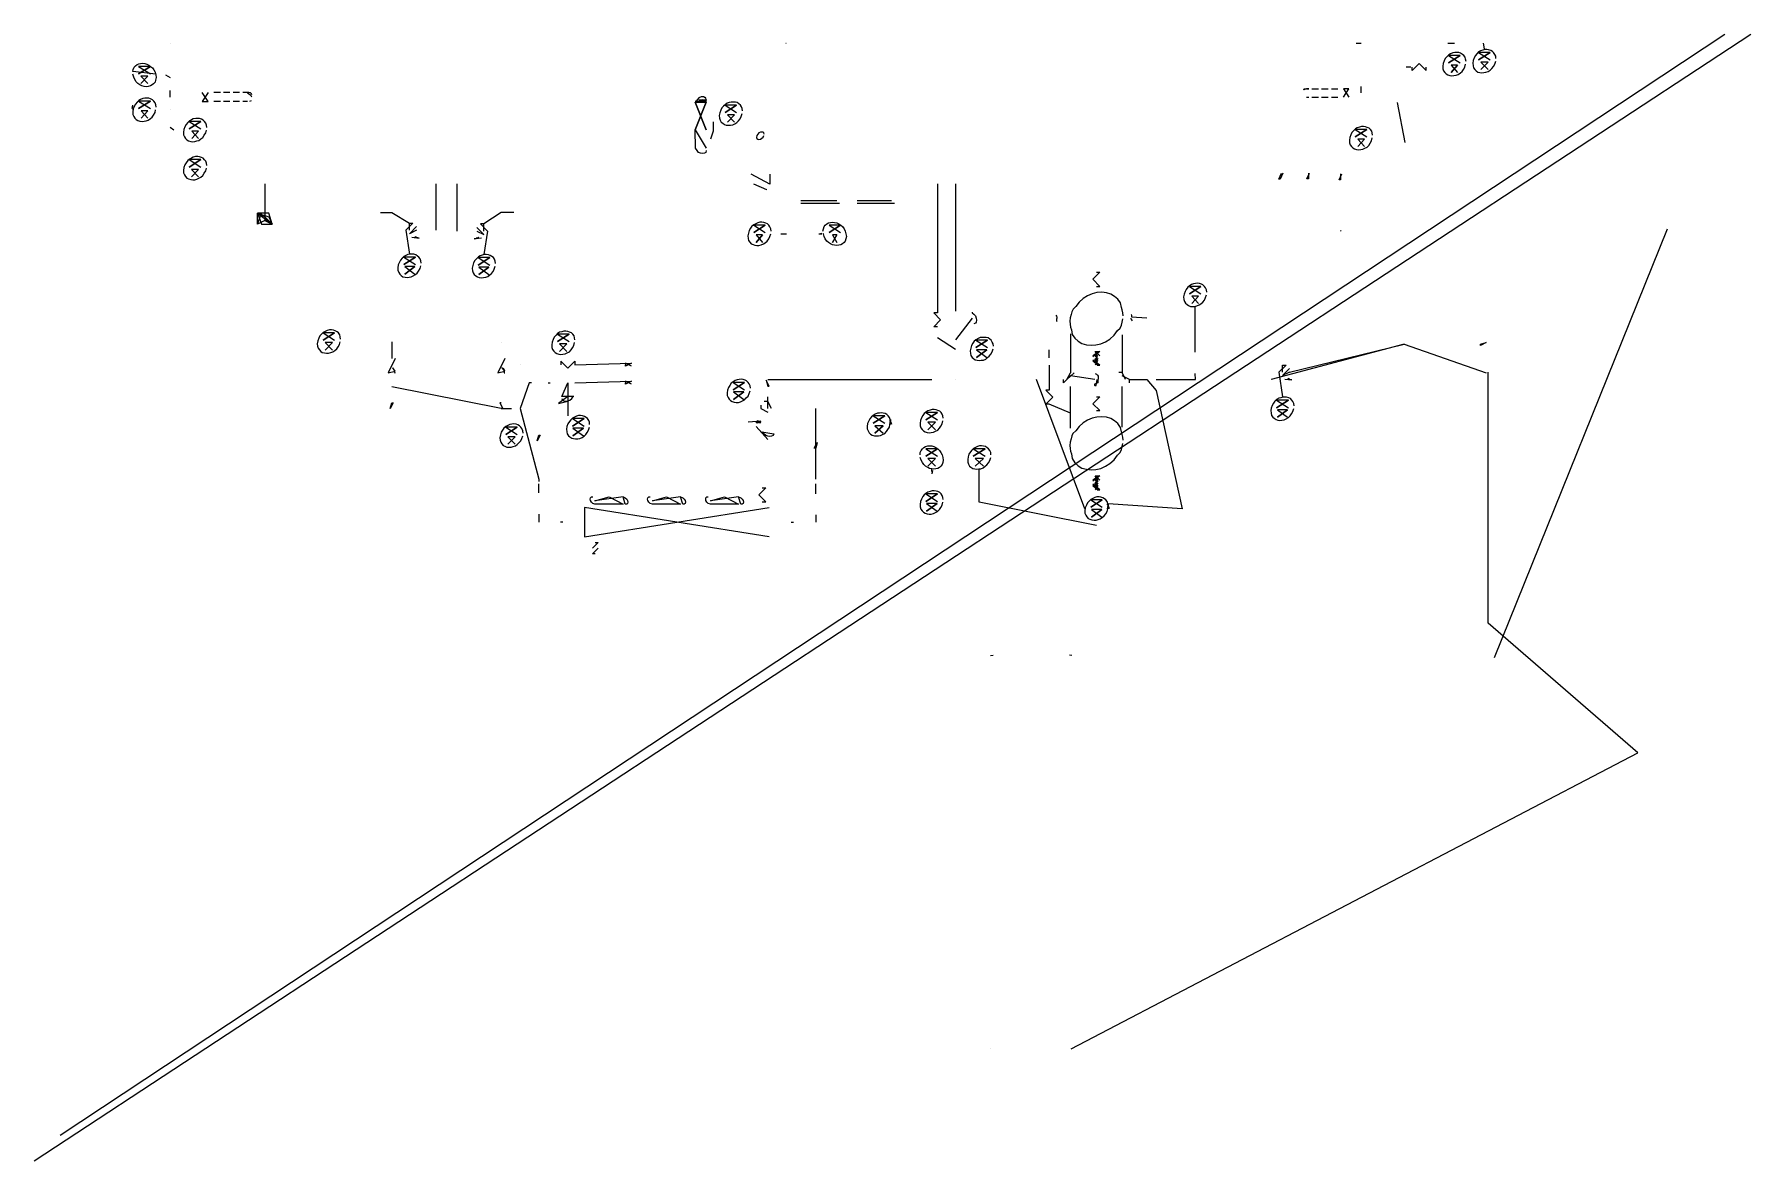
# Model space of a CAD drawing. Header units: metres. Extents: x 54 to 754, y 88 to 547.
import ezdxf

# ---------------------------------------------------------------- set-up
doc = ezdxf.new("R2010")
doc.units = ezdxf.units.M

msp = doc.modelspace()

# ---------------------------------------------------------------- linework, layer by layer
at = {"color": 7}
for points in [[(54.2, 88), (54.2, 88), (753.68, 547)], [(64.76, 98.44), (64.76, 98.44), (743.12, 547)], [(109.52, 543.4), (109.52, 543.4)], [(360.44, 543.4), (360.56, 543.4)], [(592.88, 543.4), (594.92, 543.4)], [(637.76, 535.96), (637.52, 536.92), (637.28, 537.64), (636.8, 538.36), (636.2, 538.84), (635.48, 539.32), (634.76, 539.56), (633.92, 539.56), (633.08, 539.56), (632.24, 539.44), (631.4, 539.08), (630.68, 538.6), (629.96, 538), (629.24, 537.16), (628.76, 536.2), (628.4, 535.12), (628.16, 534.04), (628.28, 532.96), (628.52, 532.12), (629, 531.4), (629.6, 530.92), (630.32, 530.44), (631.04, 530.2), (631.88, 530.08), (632.72, 530.2), (633.68, 530.32), (634.52, 530.68), (635.36, 531.28), (636.08, 531.88), (636.68, 532.72), (637.16, 533.68), (637.52, 534.88)], [(630.32, 543.4), (632.96, 543.4)], [(649.88, 537.16), (649.76, 538.12), (649.4, 538.84), (648.92, 539.56), (648.44, 540.04), (647.72, 540.4), (646.88, 540.64), (646.16, 540.76), (645.32, 540.76), (644.48, 540.52), (643.64, 540.28), (642.8, 539.8), (642.08, 539.08), (641.48, 538.36), (641, 537.4), (640.64, 536.32), (640.4, 535.24), (640.52, 534.16), (640.76, 533.32), (641.24, 532.6), (641.84, 532.12), (642.44, 531.64), (643.28, 531.4), (644.12, 531.28), (644.96, 531.4), (645.8, 531.52), (646.76, 531.88), (647.48, 532.36), (648.2, 533.08), (648.92, 533.92), (649.4, 534.88), (649.76, 536.08)], [(642.8, 536.56), (647.48, 539.56), (642.8, 536.56), (647.48, 539.56), (642.8, 539.56), (647.48, 536.56)], [(644.72, 543.4), (645.08, 541.12)], [(103.76, 530.8), (94.28, 531.88), (94.52, 532.72), (94.88, 533.56), (95.48, 534.16), (96.08, 534.64), (96.8, 535), (97.52, 535.12), (98.36, 535.24), (99.2, 535.12), (100.04, 534.88), (100.88, 534.4), (101.6, 533.92), (102.32, 533.32), (102.92, 532.48), (103.4, 531.52), (103.76, 530.44), (103.88, 529.36), (103.64, 528.28), (103.4, 527.44), (102.8, 526.84), (102.2, 526.36), (101.48, 526), (100.64, 525.76), (99.8, 525.64), (98.96, 525.76), (98, 526), (97.16, 526.48), (96.44, 526.96), (95.72, 527.68), (95.12, 528.64), (94.76, 529.6), (94.4, 530.8)], [(96.68, 530.92), (101.48, 533.92), (96.68, 530.92), (101.48, 533.92), (96.68, 533.92), (101.48, 530.92)], [(615.2, 533.68), (613.28, 533.68)], [(618.56, 535.12), (615.68, 532.24), (615.68, 533.68)], [(618.56, 535.12), (621.44, 532.24), (621.44, 533.68)], [(630.56, 535.36), (635.24, 538.36), (630.56, 535.36), (635.24, 538.36), (630.56, 538.36), (635.24, 535.36)], [(631.64, 531.4), (634.16, 534.4), (631.64, 531.4), (634.16, 534.4), (631.64, 534.4), (634.16, 531.4)], [(643.76, 532.6), (646.64, 535.6), (643.76, 532.6), (646.64, 535.6), (643.76, 535.6), (646.64, 532.6)], [(97.64, 526.96), (100.52, 529.96), (97.64, 526.96), (100.52, 529.96), (97.64, 529.96), (100.52, 526.96)], [(107.72, 530.44), (109.52, 529.36)], [(572.6, 524.8), (573.68, 524.8), (572.6, 524.8), (572.24, 524.68), (571.88, 524.56), (571.64, 524.32), (571.4, 524.56), (571.64, 524.68), (571.88, 524.8), (572.24, 524.8)], [(574.88, 524.8), (577.52, 524.8)], [(578.84, 524.8), (581.48, 524.8)], [(582.8, 524.8), (585.44, 524.8)], [(587.72, 521.44), (589.88, 524.8), (589.88, 524.8), (587.72, 524.8), (589.88, 521.44), (589.88, 521.44)], [(594.92, 523.12), (594.92, 525.76)], [(94.04, 516.76), (94.28, 518.08)], [(94.16, 517.24), (94.28, 517.84)], [(103.88, 517.36), (103.76, 518.32), (103.4, 519.04), (102.92, 519.76), (102.32, 520.24), (101.6, 520.72), (100.88, 520.96), (100.04, 520.96), (99.2, 520.96), (98.36, 520.84), (97.52, 520.48), (96.8, 520), (96.08, 519.4), (95.48, 518.56), (94.88, 517.6), (94.52, 516.64), (94.28, 515.44), (94.4, 514.36), (94.76, 513.52), (95.12, 512.8), (95.72, 512.32), (96.44, 511.84), (97.16, 511.6), (98.12, 511.48), (98.96, 511.6), (99.8, 511.72), (100.64, 512.08), (101.48, 512.68), (102.2, 513.28), (102.8, 514.12), (103.4, 515.08), (103.64, 516.28)], [(96.68, 516.76), (101.48, 519.76), (96.68, 516.76), (101.48, 519.76), (96.68, 519.76), (101.48, 516.76)], [(109.52, 521.44), (109.52, 524.08)], [(125, 523.24), (122.6, 519.64), (122.6, 519.64), (125, 519.64), (122.6, 523.24), (122.6, 523.24)], [(130.04, 523.24), (127.4, 523.24)], [(130.04, 519.64), (127.4, 519.64)], [(133.88, 523.24), (131.36, 523.24)], [(133.88, 519.64), (131.36, 519.64)], [(137.84, 523.24), (135.2, 523.24)], [(137.84, 519.64), (135.2, 519.64)], [(142.88, 522.28), (142.64, 522.76), (142.28, 523.12), (141.68, 523.24), (141.08, 523.24), (139.16, 523.24)], [(141.08, 519.64), (139.16, 519.64)], [(141.08, 523.12), (141.68, 522.76), (142.28, 522.28), (142.64, 521.56)], [(142.52, 519.88), (141.92, 519.64)], [(142.52, 519.88), (141.92, 519.64)], [(323.48, 508.12), (323.48, 508.12), (328.04, 519.4), (328.04, 520.36), (327.8, 521.08), (327.32, 521.44), (326.6, 521.56), (325.76, 521.44), (325.04, 521.08), (324.32, 520.36), (323.72, 519.4)], [(328.04, 519.4), (323.48, 519.76), (328.04, 519.4), (323.48, 519.76), (328.04, 519.76), (325.04, 519.4)], [(328.04, 508.12), (323.48, 519.4), (328.04, 508.12), (323.48, 519.4), (328.04, 519.4), (323.48, 508.12)], [(327.68, 520.96), (327.32, 521.32), (326.96, 521.56), (326, 521.56), (325.04, 521.08), (324.32, 520.24), (323.72, 519.4)], [(325.04, 520.24), (326.48, 520.24), (327.92, 519.76), (326.48, 520.24), (327.92, 520.48), (327.68, 520.24)], [(325.04, 519.76), (328.04, 520.24), (327.92, 519.76)], [(342.8, 515.8), (342.68, 516.76), (342.44, 517.48), (341.96, 518.2), (341.36, 518.68), (340.64, 519.16), (339.92, 519.4), (339.08, 519.4), (338.24, 519.4), (337.4, 519.16), (336.56, 518.92), (335.84, 518.44), (335.12, 517.72), (334.4, 517), (333.92, 516.04), (333.56, 514.96), (333.32, 513.88), (333.44, 512.8), (333.68, 511.96), (334.16, 511.24), (334.76, 510.76), (335.48, 510.28), (336.2, 510.04), (337.04, 509.92), (337.88, 510.04), (338.84, 510.16), (339.68, 510.52), (340.52, 511.12), (341.24, 511.72), (341.84, 512.56), (342.32, 513.52), (342.68, 514.72)], [(335.72, 515.2), (340.4, 518.2), (335.72, 515.2), (340.4, 518.2), (335.72, 518.2), (340.4, 515.2)], [(572.6, 521.44), (573.68, 521.44)], [(574.88, 521.44), (577.52, 521.44)], [(578.84, 521.44), (581.48, 521.44)], [(582.8, 521.44), (585.44, 521.44)], [(612.92, 502.96), (609.68, 519.16)], [(94.28, 517.24), (94.28, 516.76), (94.28, 516.28)], [(97.76, 512.8), (100.4, 515.8), (97.76, 512.8), (100.4, 515.8), (97.76, 515.8), (100.4, 512.8)], [(109.52, 516.28), (109.52, 516.28)], [(124.52, 509.08), (124.4, 510.04), (124.04, 510.76), (123.56, 511.48), (122.96, 511.96), (122.36, 512.44), (121.52, 512.68), (120.8, 512.68), (119.96, 512.68), (119, 512.56), (118.28, 512.2), (117.44, 511.72), (116.72, 511.12), (116.12, 510.28), (115.52, 509.32), (115.16, 508.24), (115.04, 507.16), (115.04, 506.08), (115.4, 505.24), (115.76, 504.52), (116.36, 504.04), (117.08, 503.56), (117.92, 503.32), (118.76, 503.2), (119.6, 503.32), (120.44, 503.56), (121.28, 503.8), (122.12, 504.4), (122.84, 505), (123.44, 505.84), (124.04, 506.8), (124.4, 508)], [(117.32, 508.48), (122.12, 511.48), (117.32, 508.48), (122.12, 511.48), (117.32, 511.48), (122.12, 508.48)], [(329.96, 504.4), (331.04, 507.64), (331.04, 511.36)], [(336.68, 511.24), (339.56, 514.24), (336.68, 511.24), (339.56, 514.24), (336.68, 514.24), (339.56, 511.24)], [(111.08, 508), (109.52, 509.08)], [(118.4, 504.52), (121.04, 507.52), (118.4, 504.52), (121.04, 507.52), (118.4, 507.52), (121.04, 504.52)], [(328.04, 499.6), (327.8, 498.88), (327.32, 498.52), (326.6, 498.4), (325.76, 498.52), (324.92, 498.88), (324.32, 499.6), (323.72, 500.56), (323.48, 508.12), (323.48, 508.12), (328.04, 500.56)], [(351.68, 506.32), (351.44, 506.8), (351.08, 507.16), (350.6, 507.16), (350.12, 507.16), (349.52, 506.8), (349.04, 506.32), (348.68, 505.72), (348.56, 505), (348.68, 504.52), (349.04, 504.28), (349.52, 504.16), (350.12, 504.28), (350.72, 504.64), (351.2, 505.12), (351.56, 505.72)], [(599.6, 505.84), (599.48, 506.8), (599.24, 507.52), (598.76, 508.24), (598.16, 508.72), (597.44, 509.08), (596.72, 509.32), (595.88, 509.44), (595.04, 509.44), (594.2, 509.2), (593.36, 508.96), (592.64, 508.48), (591.92, 507.76), (591.2, 507.04), (590.72, 506.08), (590.36, 505), (590.12, 503.92), (590.24, 502.84), (590.48, 502), (590.96, 501.28), (591.56, 500.8), (592.28, 500.32), (593, 500.08), (593.84, 499.96), (594.8, 500.08), (595.64, 500.2), (596.48, 500.56), (597.32, 501.04), (598.04, 501.76), (598.64, 502.6), (599.12, 503.56), (599.48, 504.76)], [(592.52, 505.24), (597.2, 508.24), (592.52, 505.24), (597.2, 508.24), (592.52, 508.24), (597.2, 505.24)], [(593.6, 501.28), (596.24, 504.28), (593.6, 501.28), (596.24, 504.28), (593.6, 504.28), (596.24, 501.28)], [(124.52, 493.48), (124.4, 494.44), (124.04, 495.28), (123.56, 495.88), (122.96, 496.48), (122.36, 496.84), (121.52, 497.08), (120.8, 497.2), (119.84, 497.2), (119, 496.96), (118.28, 496.6), (117.44, 496.12), (116.72, 495.52), (116.12, 494.68), (115.52, 493.84), (115.16, 492.76), (115.04, 491.56), (115.04, 490.6), (115.4, 489.76), (115.76, 489.04), (116.36, 488.44), (117.08, 488.08), (117.92, 487.84), (118.76, 487.72), (119.6, 487.72), (120.44, 487.96), (121.28, 488.32), (122.12, 488.8), (122.84, 489.52), (123.44, 490.36), (124.04, 491.32), (124.4, 492.4)], [(117.32, 492.88), (122.12, 496), (117.32, 492.88), (122.12, 496), (117.32, 496), (122.12, 492.88)], [(118.28, 488.92), (121.16, 491.92), (118.28, 488.92), (121.16, 491.92), (118.28, 491.92), (121.16, 488.92)], [(353.96, 490), (353.96, 485.92), (353.96, 485.92), (346.4, 490)], [(563, 490.36), (561.92, 487.96), (561.32, 487.96), (562.52, 490.36)], [(573.44, 490.48), (573.44, 488.08), (572.84, 488.08), (573.92, 490.48)], [(586.52, 490.12), (586.52, 487.72), (585.92, 487.72), (587.12, 490.12)], [(148.16, 486.04), (148.16, 474.16), (148.16, 471.16), (151.16, 469.6), (149.72, 474.16), (145.16, 474.16), (151.16, 469.6)], [(217.88, 486.04), (217.88, 467.2), (217.88, 467.2)], [(226.4, 486.04), (226.4, 466.84), (226.4, 466.84)], [(352.76, 483.64), (352.76, 483.64), (347.48, 485.92)], [(422.24, 486.04), (422.24, 433.48)], [(429.68, 486.04), (429.68, 434.2)], [(381.2, 479.2), (381.2, 479.2), (366.56, 479.2)], [(382.4, 478.12), (370.04, 478.12), (366.56, 478.12)], [(403.52, 479.2), (403.52, 479.2), (389.6, 479.2)], [(404.72, 478.12), (393.08, 478.12), (389.6, 478.12)], [(148.16, 471.16), (145.16, 469.6), (146.72, 474.16)], [(145.16, 469.6), (145.16, 474.16), (149.72, 472.6), (151.16, 469.6), (148.16, 472.6), (145.16, 474.16), (146.72, 469.6), (151.16, 469.6)], [(195.32, 474.4), (196.16, 474.4), (199.88, 474.4), (207.08, 470.08)], [(207.08, 467.2), (207.08, 470.08), (208.52, 470.08), (205.64, 467.2), (207.08, 457.48)], [(237.44, 466.84), (237.44, 469.72), (236, 469.72), (238.88, 466.84), (237.44, 457.24)], [(249.56, 474.4), (248.6, 474.4), (244.52, 474.4), (237.44, 469.72)], [(354.44, 466.84), (354.32, 467.68), (353.96, 468.52), (353.6, 469.24), (353, 469.72), (352.28, 470.08), (351.56, 470.32), (350.72, 470.44), (349.88, 470.44), (349.04, 470.2), (348.2, 469.84), (347.36, 469.36), (346.64, 468.76), (346.04, 468.04), (345.56, 467.08), (345.2, 466), (344.96, 464.92), (345.08, 463.84), (345.32, 463), (345.8, 462.28), (346.4, 461.68), (347.12, 461.32), (347.84, 461.08), (348.68, 460.96), (349.52, 460.96), (350.48, 461.2), (351.32, 461.56), (352.04, 462.04), (352.88, 462.76), (353.48, 463.6), (353.96, 464.56), (354.32, 465.76)], [(347.36, 466.24), (352.04, 469.24), (347.36, 466.24), (352.04, 469.24), (347.36, 469.24), (352.04, 466.24)], [(375.56, 466.84), (375.8, 467.8), (376.04, 468.64), (376.52, 469.24), (377.24, 469.84), (377.84, 470.2), (378.68, 470.32), (379.52, 470.44), (380.36, 470.32), (381.2, 470.2), (382.04, 469.84), (382.88, 469.24), (383.6, 468.64), (384.2, 467.8), (384.68, 466.84), (384.92, 465.76), (385.16, 464.56), (384.92, 463.6), (384.68, 462.76), (384.2, 462.16), (383.6, 461.68), (382.88, 461.2), (382.04, 461.08), (381.2, 460.96), (380.36, 461.08), (379.52, 461.2), (378.68, 461.68), (377.84, 462.16), (377.24, 462.76), (376.52, 463.6), (376.04, 464.56), (375.8, 465.76), (375.56, 465.76)], [(378.08, 466.24), (382.76, 469.24), (378.08, 466.24), (382.76, 469.24), (378.08, 469.24), (382.76, 466.24)], [(209.96, 467.2), (207.08, 465.76), (209.96, 468.64)], [(208.04, 464.32), (211.04, 463.96), (209.36, 464.32), (209.6, 464.68), (209.36, 464.32)], [(209.72, 464.2), (209.72, 464.32), (210.08, 464.44)], [(236.48, 463.96), (233.48, 463.72), (235.16, 463.96), (234.92, 464.32), (235.16, 463.96)], [(234.8, 463.96), (234.8, 463.96), (234.44, 464.08)], [(234.56, 466.84), (237.44, 465.4), (234.56, 468.28)], [(348.44, 462.16), (350.96, 465.28), (348.44, 462.16), (350.96, 465.28), (348.44, 465.28), (350.96, 462.16)], [(358.4, 465.76), (360.8, 465.76)], [(373.88, 465.76), (375.08, 466)], [(374, 465.76), (374.6, 465.88)], [(374.12, 465.76), (374.6, 465.76), (375.08, 465.76)], [(379.52, 462.16), (381.2, 465.28), (379.52, 462.16), (381.2, 465.28), (379.52, 465.28), (381.2, 462.16)], [(586.52, 466.72), (586.76, 467.08)], [(649.28, 293.08), (719.72, 467.68)], [(211.88, 453.76), (211.76, 454.72), (211.4, 455.56), (210.92, 456.16), (210.32, 456.64), (209.72, 457.12), (208.88, 457.36), (208.16, 457.48), (207.32, 457.36), (206.48, 457.24), (205.64, 456.88), (204.8, 456.4), (204.08, 455.8), (203.48, 454.96), (203, 454.12), (202.52, 453.04), (202.4, 451.84), (202.4, 450.88), (202.76, 449.92), (203.12, 449.32), (203.72, 448.72), (204.44, 448.24), (205.28, 448), (206.12, 447.88), (206.96, 448), (207.8, 448.24), (208.64, 448.6), (209.48, 449.08), (210.2, 449.68), (210.8, 450.52), (211.4, 451.6), (211.76, 452.68)], [(204.8, 453.16), (209.48, 456.16), (204.8, 453.16), (209.48, 456.16), (204.8, 456.16), (209.48, 453.16)], [(242.12, 453.64), (242, 454.6), (241.76, 455.32), (241.28, 456.04), (240.68, 456.52), (239.96, 456.88), (239.24, 457.12), (238.4, 457.24), (237.56, 457.24), (236.72, 457), (235.88, 456.76), (235.16, 456.28), (234.44, 455.56), (233.72, 454.84), (233.24, 453.88), (232.88, 452.8), (232.64, 451.72), (232.76, 450.64), (233, 449.8), (233.48, 449.08), (234.08, 448.6), (234.8, 448.12), (235.52, 447.88), (236.36, 447.76), (237.2, 447.88), (238.16, 448), (239, 448.36), (239.84, 448.96), (240.56, 449.56), (241.16, 450.4), (241.64, 451.36), (242, 452.56)], [(235.04, 452.92), (239.84, 456.04), (235.04, 452.92), (239.84, 456.04), (235.04, 456.04), (239.84, 452.92)], [(205.16, 449.2), (209.24, 452.32), (205.16, 449.2), (209.24, 452.32), (205.16, 452.32), (209.24, 449.2)], [(235.4, 449.08), (239.48, 452.08), (235.4, 449.08), (239.48, 452.08), (235.4, 452.08), (239.48, 449.08)], [(487.04, 450.04), (488.48, 450.04), (485.6, 447.16)], [(497.96, 432.28), (497.84, 433.48), (497.6, 434.68), (497.24, 435.64), (496.88, 437.56), (495.8, 439.12), (494.48, 440.2), (492.92, 441.16), (491.12, 441.64), (489.2, 441.88), (487.28, 441.76), (485.36, 441.28), (483.44, 440.44), (481.64, 439.36), (480.08, 437.92), (478.64, 436.12), (477.56, 435.04), (477.08, 433.96), (476.72, 432.76), (476.36, 431.44), (476.24, 430.12), (476.36, 428.92), (476.48, 427.72), (476.84, 426.64), (477.2, 424.72), (478.28, 423.16), (479.6, 421.96), (481.16, 421), (482.96, 420.4), (484.88, 420.28), (486.8, 420.4), (488.84, 420.88), (490.76, 421.72), (492.56, 422.8), (494.24, 424.36), (495.68, 426.28), (496.76, 427.24), (497.24, 428.44), (497.6, 429.64), (497.84, 431.08)], [(487.04, 444.28), (488.48, 444.28), (485.6, 447.16)], [(532.04, 441.88), (531.92, 442.84), (531.56, 443.68), (531.08, 444.28), (530.48, 444.88), (529.88, 445.24), (529.04, 445.48), (528.32, 445.6), (527.48, 445.48), (526.64, 445.36), (525.8, 445), (524.96, 444.52), (524.24, 443.92), (523.64, 443.08), (523.16, 442.24), (522.8, 441.16), (522.56, 439.96), (522.68, 439), (522.92, 438.16), (523.4, 437.44), (524, 436.84), (524.6, 436.48), (525.44, 436.12), (526.28, 436.12), (527.12, 436.12), (527.96, 436.36), (528.92, 436.72), (529.64, 437.2), (530.36, 437.8), (531.08, 438.64), (531.56, 439.72), (531.92, 440.8)], [(524.96, 441.28), (529.64, 444.28), (524.96, 441.28), (529.64, 444.28), (524.96, 444.28), (529.64, 441.28)], [(436.4, 433.72), (436.4, 433.48), (437.12, 433), (437.72, 432.28), (438.08, 431.32), (438.2, 430.48), (438.08, 429.76), (437.72, 429.28), (437.12, 429.04)], [(525.92, 437.32), (528.68, 440.32), (525.92, 437.32), (528.68, 440.32), (525.92, 440.32), (528.68, 437.32)], [(527.24, 417.52), (527.24, 436)], [(422.24, 433.48), (420.8, 433.48), (423.56, 430.72)], [(422.24, 427.84), (420.8, 427.84), (423.56, 430.72)], [(436.4, 431.32), (429.68, 422.44)], [(470.48, 432.52), (470.84, 432.16), (470.96, 431.8), (470.96, 431.32), (470.84, 430.96), (470.72, 430.6), (470.72, 430.24), (470.96, 430)], [(507.56, 431.32), (507.56, 431.32), (501.32, 431.68), (501.44, 431.92), (501.44, 432.16), (501.44, 432.4), (501.32, 432.64), (501.2, 432.76)], [(501.8, 430.24), (501.44, 430.6), (501.2, 430.96), (501.2, 431.32)], [(179, 422.8), (178.88, 423.76), (178.64, 424.6), (178.16, 425.32), (177.56, 425.8), (176.84, 426.16), (176.12, 426.4), (175.28, 426.52), (174.44, 426.52), (173.6, 426.28), (172.76, 425.92), (171.92, 425.44), (171.2, 424.84), (170.6, 424.12), (170.12, 423.16), (169.76, 422.08), (169.52, 420.88), (169.64, 419.92), (169.88, 419.08), (170.36, 418.36), (170.96, 417.76), (171.56, 417.4), (172.4, 417.16), (173.24, 417.04), (174.08, 417.04), (175.04, 417.28), (175.88, 417.64), (176.72, 418.12), (177.44, 418.84), (178.04, 419.68), (178.52, 420.64), (178.88, 421.72)], [(171.92, 422.32), (176.6, 425.32), (171.92, 422.32), (176.6, 425.32), (171.92, 425.32), (176.6, 422.32)], [(172.76, 418.24), (175.76, 421.36), (172.76, 418.24), (175.76, 421.36), (172.76, 421.36), (175.76, 418.24)], [(199.88, 421.72), (199.88, 414.88)], [(244.52, 421.36), (244.52, 421.36)], [(274.52, 422.44), (274.4, 423.28), (274.16, 424.12), (273.68, 424.84), (273.08, 425.32), (272.36, 425.68), (271.64, 425.92), (270.8, 426.04), (269.96, 426.04), (269.12, 425.8), (268.28, 425.56), (267.44, 425.08), (266.84, 424.36), (266.12, 423.64), (265.64, 422.68), (265.28, 421.6), (265.04, 420.52), (265.16, 419.44), (265.4, 418.6), (265.88, 417.88), (266.48, 417.4), (267.2, 416.92), (267.92, 416.68), (268.76, 416.56), (269.6, 416.68), (270.56, 416.8), (271.4, 417.16), (272.24, 417.64), (272.96, 418.36), (273.56, 419.2), (274.04, 420.16), (274.4, 421.36)], [(267.44, 421.84), (272.12, 424.84), (267.44, 421.84), (272.12, 424.84), (267.44, 424.84), (272.12, 421.84)], [(268.28, 417.76), (271.28, 420.88), (268.28, 417.76), (271.28, 420.88), (268.28, 420.88), (271.28, 417.76)], [(422.24, 423.52), (422.24, 423.52), (429.68, 418.72)], [(445.04, 419.92), (444.92, 420.88), (444.56, 421.6), (444.2, 422.32), (443.6, 422.8), (442.88, 423.28), (442.16, 423.52), (441.32, 423.52), (440.48, 423.52), (439.64, 423.4), (438.8, 423.04), (437.96, 422.56), (437.24, 421.96), (436.64, 421.12), (436.16, 420.16), (435.8, 419.08), (435.56, 418), (435.68, 416.92), (435.92, 416.08), (436.4, 415.36), (437, 414.88), (437.6, 414.4), (438.44, 414.16), (439.28, 414.04), (440.12, 414.16), (440.96, 414.28), (441.92, 414.64), (442.64, 415.24), (443.36, 415.84), (444.08, 416.68), (444.56, 417.64), (444.92, 418.84)], [(437.96, 419.32), (442.64, 422.32), (437.96, 419.32), (442.64, 422.32), (437.96, 422.32), (442.64, 419.32)], [(476.48, 424.96), (476.48, 418.48), (476.48, 409.12)], [(497.6, 424.48), (497.6, 409.24)], [(612.44, 420.76), (558.32, 406.36), (558.32, 406.36)], [(565.76, 409.36), (612.44, 420.76), (612.44, 420.76), (645.92, 409.12)], [(645.92, 421.36), (643.52, 420.16), (643.52, 420.76)], [(643.52, 420.16), (643.52, 420.76), (645.92, 421.36)], [(201.32, 414.88), (198.44, 409.12), (201.32, 409.72), (200.96, 410.2), (200.6, 410.68), (200.12, 411.04), (200.72, 410.32), (200.84, 409.72), (201.08, 409.12), (201.32, 409.12)], [(245.96, 414.88), (243.08, 409.12), (245.96, 409.72), (245.6, 410.68), (244.76, 411.04), (245.36, 410.32), (245.48, 409.72), (245.72, 409.12), (245.96, 409.12)], [(271.64, 410.92), (268.76, 413.8), (268.76, 412.36)], [(271.64, 410.92), (274.52, 413.8), (274.52, 412.36)], [(274.52, 412.36), (297.56, 412.96), (295.16, 411.76), (295.16, 412.36)], [(297.56, 411.76), (295.16, 412.96), (295.16, 412.36)], [(438.2, 415.36), (442.4, 418.36), (438.2, 415.36), (442.4, 418.36), (438.2, 418.36), (442.4, 415.36)], [(467.84, 415.12), (467.84, 418.48), (467.84, 418.48)], [(487.52, 415.96), (486.56, 417.76), (488.48, 415.96), (486.56, 417.76), (488.48, 417.76), (485.6, 415.96)], [(487.4, 417.76), (488.48, 417.76), (485.6, 415.6)], [(487.4, 412.12), (488.48, 412.12), (485.6, 414.28)], [(488.48, 412.12), (485.6, 413.92), (487.52, 412.12), (485.6, 413.92), (487.52, 413.92), (486.56, 412.12)], [(486.44, 414.76), (486.44, 414.52), (486.56, 414.28), (487.04, 414.4), (487.52, 414.64), (487.76, 414.88)], [(487.52, 415.84), (486.56, 415.96), (487.28, 415.84), (486.56, 415.96), (487.28, 415.96), (486.92, 415.84)], [(486.56, 415.96), (486.92, 415.96), (486.56, 415.84)], [(487.4, 415.72), (486.68, 415.84), (487.52, 415.72), (486.68, 415.84), (487.52, 415.84), (486.56, 415.72)], [(487.52, 415.36), (487.4, 415.48), (487.04, 415.36), (486.8, 414.88), (486.56, 414.64), (486.8, 414.52), (487.04, 414.64), (487.4, 414.88)], [(487.52, 414.04), (486.56, 414.28), (487.4, 414.04), (486.56, 414.28), (487.4, 414.28), (486.68, 414.04)], [(486.56, 413.92), (486.92, 414.04), (486.56, 413.92)], [(487.28, 413.92), (486.92, 414.04), (487.52, 413.92), (486.92, 414.04), (487.52, 414.04), (486.56, 413.92)], [(486.8, 415.72), (486.92, 415.72), (486.68, 415.6)], [(486.68, 414.28), (486.92, 414.28), (486.8, 414.28)], [(487.4, 415.12), (487.28, 415.24), (487.16, 415.24), (487.04, 415.12), (486.92, 415), (486.8, 414.88), (486.8, 414.76), (486.92, 414.76), (487.04, 414.76), (487.16, 414.88), (487.28, 415)], [(487.4, 415.72), (487.4, 415.72), (487.16, 415.6)], [(487.16, 414.28), (487.4, 414.28)], [(487.52, 415.96), (487.52, 415.96), (487.28, 415.84)], [(487.28, 413.92), (487.52, 414.04), (487.52, 413.92)], [(252.2, 412.36), (252.2, 412.36)], [(346.04, 402.76), (345.92, 403.72), (345.56, 404.56), (345.08, 405.16), (344.48, 405.76), (343.88, 406.12), (343.04, 406.36), (342.32, 406.48), (341.48, 406.36), (340.64, 406.24), (339.8, 405.88), (338.96, 405.4), (338.24, 404.8), (337.64, 403.96), (337.16, 403.12), (336.68, 402.04), (336.56, 400.84), (336.56, 399.88), (336.92, 399.04), (337.4, 398.32), (337.88, 397.72), (338.6, 397.36), (339.44, 397.12), (340.28, 397), (341.12, 397), (341.96, 397.24), (342.8, 397.6), (343.64, 398.08), (344.36, 398.8), (345.08, 399.52), (345.56, 400.6), (345.92, 401.68)], [(353.12, 403.6), (353.72, 403.6), (352.52, 406)], [(353.72, 403.6), (352.52, 406), (353.12, 403.6)], [(353.12, 406.36), (353.12, 406.36), (419.96, 406.36)], [(429.68, 406.36), (429.68, 406.36)], [(482.36, 353.68), (462.68, 406.36), (462.68, 406.36)], [(467.84, 412.24), (467.84, 402.04)], [(486.44, 406.36), (476.48, 407.8), (473.6, 404.92), (473.6, 406.36)], [(477.92, 409.12), (475.04, 406.36), (476.48, 409.12)], [(476.72, 133.6), (707.72, 254.2), (707.72, 254.2), (646.64, 307), (646.64, 409.36)], [(486.56, 408.76), (487.04, 408.52), (487.52, 408.16), (487.76, 407.68), (487.64, 405.04), (486.32, 404.44), (486.2, 404.08), (486.44, 403.84), (486.92, 403.96), (487.4, 406.36)], [(500.48, 406.36), (507.56, 406.36), (511.4, 401.92), (511.4, 401.92), (521.96, 353.68), (521.96, 353.68), (491.84, 355.72), (491.36, 355.12), (491.84, 355.72)], [(498.92, 406.36), (497.6, 409.24), (496.16, 409.24)], [(500.48, 404.92), (500.48, 406.36), (497.6, 407.8)], [(511.4, 406.36), (527.36, 406.36), (527.24, 408.76)], [(562.88, 409.36), (562.88, 412.24), (564.32, 412.24), (561.44, 409.36), (562.88, 399.28)], [(565.76, 409.36), (562.88, 407.92), (565.76, 410.8)], [(563.84, 406.48), (566.72, 406.24), (565.16, 406.48), (565.28, 406.84), (565.16, 406.48)], [(565.52, 406.48), (565.52, 406.48), (565.88, 406.6)], [(244.52, 394.48), (244.52, 394.48), (199.88, 403.36)], [(256.88, 405.04), (255.92, 405.04), (252.2, 394.48), (252.2, 394.48), (259.76, 365.68), (259.76, 364.72)], [(263.6, 405.04), (264.44, 405.04)], [(271.64, 399.4), (267.8, 396.52), (267.8, 396.52), (271.64, 397.48)], [(274.04, 399.4), (269.24, 399.4), (271.64, 405.04), (271.64, 391.48)], [(269.24, 398.56), (269.48, 397.96), (269.96, 397.6), (270.8, 397.48), (271.64, 397.6), (272.48, 397.96), (273.2, 398.56), (273.8, 399.4)], [(274.52, 405.04), (297.56, 405.64), (295.16, 404.44), (295.16, 405.04)], [(297.56, 404.44), (295.16, 405.64), (295.16, 405.04)], [(338.96, 402.16), (343.64, 405.16), (338.96, 402.16), (343.64, 405.16), (338.96, 405.16), (343.64, 402.16)], [(339.2, 398.2), (343.4, 401.32), (339.2, 398.2), (343.4, 401.32), (339.2, 401.32), (343.4, 398.2)], [(353.12, 394.48), (353.12, 399.28)], [(467.84, 402.04), (466.4, 402.04), (469.28, 399.16)], [(467.84, 396.28), (466.4, 396.28), (469.28, 399.16)], [(476.48, 386.44), (476.48, 392.68), (476.48, 403.48)], [(487.04, 399.28), (488.48, 399.28), (485.6, 396.4)], [(497.6, 386.92), (497.6, 403.48)], [(567.68, 395.56), (567.44, 396.52), (567.08, 397.36), (566.72, 397.96), (566.12, 398.56), (565.4, 398.92), (564.56, 399.16), (563.84, 399.16), (563, 399.16), (562.16, 398.92), (561.32, 398.68), (560.48, 398.2), (559.76, 397.48), (559.16, 396.76), (558.68, 395.8), (558.32, 394.72), (558.08, 393.64), (558.2, 392.56), (558.44, 391.72), (558.92, 391), (559.52, 390.52), (560.24, 390.04), (560.96, 389.8), (561.8, 389.68), (562.64, 389.8), (563.6, 389.92), (564.44, 390.28), (565.28, 390.88), (566, 391.48), (566.6, 392.32), (567.08, 393.28), (567.44, 394.48)], [(199.88, 396.88), (200.48, 396.88), (199.28, 394.48)], [(200.48, 396.88), (199.28, 394.48), (199.88, 396.88)], [(244.52, 396.88), (243.92, 396.88), (245.12, 394.48)], [(244.52, 396.88), (243.92, 396.88), (245.12, 394.48), (244.52, 394.48), (248.6, 394.48)], [(350.24, 395.92), (350.24, 394.48), (353.12, 393.04)], [(354.56, 394.48), (353.12, 397.36), (351.68, 397.36)], [(372.68, 365.68), (372.68, 394.48), (372.68, 394.48)], [(403.16, 389.08), (403.04, 390.04), (402.68, 390.88), (402.2, 391.48), (401.6, 392.08), (401, 392.44), (400.16, 392.68), (399.44, 392.8), (398.6, 392.68), (397.76, 392.56), (396.92, 392.2), (396.08, 391.72), (395.36, 391.12), (394.76, 390.28), (394.28, 389.44), (393.8, 388.36), (393.56, 387.16), (393.68, 386.2), (394.04, 385.36), (394.4, 384.64), (395, 384.04), (395.72, 383.68), (396.56, 383.44), (397.4, 383.32), (398.24, 383.32), (399.08, 383.56), (399.92, 383.92), (400.76, 384.4), (401.48, 385.12), (402.08, 385.96), (402.68, 386.92), (402.92, 388)], [(424.64, 390.52), (424.52, 391.48), (424.16, 392.2), (423.8, 392.92), (423.2, 393.4), (422.48, 393.76), (421.76, 394), (420.92, 394.12), (420.08, 394.12), (419.24, 393.88), (418.4, 393.52), (417.56, 393.04), (416.84, 392.44), (416.24, 391.72), (415.76, 390.76), (415.4, 389.68), (415.16, 388.6), (415.28, 387.52), (415.52, 386.68), (416, 385.96), (416.6, 385.48), (417.32, 385), (418.04, 384.76), (418.88, 384.64), (419.72, 384.76), (420.68, 384.88), (421.52, 385.24), (422.36, 385.72), (423.08, 386.44), (423.68, 387.28), (424.16, 388.24), (424.52, 389.44)], [(417.56, 389.92), (422.24, 392.92), (417.56, 389.92), (422.24, 392.92), (417.56, 392.92), (422.24, 389.92)], [(476.48, 392.68), (467.84, 396.28)], [(487.04, 393.64), (488.48, 393.64), (485.6, 396.4)], [(560.48, 394.84), (565.28, 397.96), (560.48, 394.84), (565.28, 397.96), (560.48, 397.96), (565.28, 394.84)], [(560.84, 391), (564.92, 394), (560.84, 391), (564.92, 394), (560.84, 394), (564.92, 391)], [(253.4, 384.52), (253.28, 385.48), (252.92, 386.32), (252.44, 386.92), (251.96, 387.52), (251.24, 387.88), (250.52, 388.12), (249.68, 388.24), (248.84, 388.12), (248, 388), (247.16, 387.64), (246.32, 387.16), (245.6, 386.56), (245, 385.72), (244.52, 384.88), (244.16, 383.8), (243.92, 382.6), (244.04, 381.64), (244.28, 380.8), (244.76, 380.08), (245.24, 379.48), (245.96, 379.12), (246.8, 378.76), (247.64, 378.76), (248.48, 378.76), (249.32, 379), (250.28, 379.36), (251, 379.84), (251.72, 380.56), (252.44, 381.28), (252.92, 382.36), (253.28, 383.44)], [(246.32, 383.92), (251, 386.92), (246.32, 383.92), (251, 386.92), (246.32, 386.92), (251, 383.92)], [(280.52, 388), (280.4, 388.96), (280.16, 389.68), (279.68, 390.4), (279.08, 390.88), (278.36, 391.24), (277.64, 391.48), (276.8, 391.6), (275.96, 391.6), (275.12, 391.36), (274.28, 391), (273.56, 390.52), (272.84, 389.92), (272.24, 389.2), (271.64, 388.24), (271.28, 387.16), (271.04, 386.08), (271.16, 385), (271.4, 384.16), (271.88, 383.44), (272.48, 382.96), (273.2, 382.48), (273.92, 382.24), (274.76, 382.12), (275.72, 382.12), (276.56, 382.36), (277.4, 382.72), (278.24, 383.2), (278.96, 383.92), (279.56, 384.76), (280.04, 385.72), (280.4, 386.92)], [(273.56, 387.28), (278.24, 390.4), (273.56, 387.28), (278.24, 390.4), (273.56, 390.4), (278.24, 387.28)], [(273.68, 383.44), (278, 386.44), (273.68, 383.44), (278, 386.44), (273.68, 386.44), (278, 383.44)], [(345.08, 389.08), (350.24, 389.56)], [(348.2, 389.08), (350.24, 389.08), (348.8, 389.56), (350.24, 389.08), (348.8, 388.6), (348.2, 389.08)], [(350.24, 388.6), (348.2, 389.08), (348.8, 389.08)], [(353.12, 381.88), (353.12, 381.88), (348.32, 387.16), (348.32, 387.16)], [(350.72, 385), (355.52, 384.16), (355.28, 383.56), (354.68, 383.2), (353.96, 383.08), (353.12, 383.2), (352.28, 383.56), (351.56, 384.16), (350.96, 385)], [(396.08, 388.48), (400.76, 391.48), (396.08, 388.48), (400.76, 391.48), (396.08, 391.48), (400.76, 388.48)], [(396.68, 384.52), (400.16, 387.52), (396.68, 384.52), (400.16, 387.52), (396.68, 387.52), (400.16, 384.52)], [(403.64, 388), (403.16, 389.44), (403.16, 390.04), (403.16, 389.44), (403.16, 390.04), (402.68, 388)], [(403.16, 390.04), (402.68, 389.44), (403.16, 389.32)], [(403.16, 388), (403.16, 390.04)], [(418.4, 385.84), (421.4, 388.96), (418.4, 385.84), (421.4, 388.96), (418.4, 388.96), (421.4, 385.84)], [(497.96, 381.64), (497.84, 382.84), (497.6, 383.92), (497.24, 385), (496.88, 386.8), (495.8, 388.36), (494.48, 389.56), (492.92, 390.4), (491.12, 391), (489.2, 391.12), (487.28, 391), (485.36, 390.52), (483.44, 389.8), (481.64, 388.72), (480.08, 387.16), (478.64, 385.36), (477.44, 384.4), (477.08, 383.32), (476.72, 382.12), (476.36, 380.8), (476.24, 379.48), (476.36, 378.16), (476.48, 377.08), (476.84, 376), (477.2, 374.08), (478.28, 372.4), (479.6, 371.2), (481.16, 370.24), (482.96, 369.76), (484.88, 369.52), (486.8, 369.64), (488.84, 370.12), (490.76, 370.96), (492.56, 372.16), (494.24, 373.6), (495.68, 375.52), (496.76, 376.6), (497.24, 377.8), (497.6, 379), (497.84, 380.32)], [(247.16, 379.96), (250.16, 382.96), (247.16, 379.96), (250.16, 382.96), (247.16, 382.96), (250.16, 379.96)], [(259.76, 383.68), (260.36, 383.68), (259.16, 381.28)], [(260.36, 383.68), (259.16, 381.28), (259.76, 383.68)], [(372.68, 378.4), (372.08, 378.4), (373.28, 380.68)], [(372.08, 378.4), (373.28, 380.68), (372.68, 378.4)], [(415.16, 375.64), (415.28, 376.6), (415.64, 377.44), (416.12, 378.04), (416.72, 378.64), (417.44, 379), (418.28, 379.24), (419.12, 379.24), (419.96, 379.24), (420.8, 379), (421.64, 378.64), (422.36, 378.04), (423.08, 377.44), (423.68, 376.6), (424.16, 375.64), (424.52, 374.56), (424.64, 373.48), (424.52, 372.52), (424.16, 371.68), (423.68, 370.96), (423.08, 370.48), (422.36, 370.12), (421.64, 369.88), (420.8, 369.76), (419.96, 369.88), (419, 370.12), (418.28, 370.48), (417.44, 370.96), (416.72, 371.68), (416.12, 372.52), (415.64, 373.48), (415.28, 374.56), (415.16, 374.56)], [(417.56, 375.04), (422.24, 378.04), (417.56, 375.04), (422.24, 378.04), (417.56, 378.04), (422.24, 375.04)], [(444.08, 375.64), (443.96, 376.6), (443.6, 377.44), (443.12, 378.04), (442.52, 378.52), (441.8, 379), (441.08, 379.12), (440.24, 379.24), (439.4, 379.24), (438.56, 379), (437.72, 378.64), (437, 378.16), (436.28, 377.56), (435.68, 376.84), (435.08, 375.88), (434.72, 374.8), (434.6, 373.72), (434.6, 372.64), (434.96, 371.8), (435.32, 371.08), (435.92, 370.6), (436.64, 370.12), (437.48, 369.88), (438.32, 369.76), (439.16, 369.88), (440, 370), (440.84, 370.36), (441.68, 370.96), (442.4, 371.56), (443.12, 372.4), (443.6, 373.36), (443.96, 374.56)], [(436.88, 375.04), (441.68, 378.04), (436.88, 375.04), (441.68, 378.04), (436.88, 378.04), (441.68, 375.04)], [(418.4, 370.96), (421.4, 374.08), (418.4, 370.96), (421.4, 374.08), (418.4, 374.08), (421.4, 370.96)], [(437.6, 370.96), (441.08, 374.08), (437.6, 370.96), (441.08, 374.08), (437.6, 374.08), (441.08, 370.96)], [(259.76, 360.16), (259.76, 362.8), (259.76, 363.76)], [(372.68, 359.68), (372.68, 362.8), (372.68, 363.76)], [(419.96, 368.8), (419.96, 369.28), (419.96, 369.76)], [(420.2, 369.28), (419.96, 367.96)], [(420.08, 368.8), (419.96, 368.08)], [(487.04, 346.84), (487.04, 346.84), (439.28, 356.32), (439.28, 369.76)], [(487.64, 365.32), (486.56, 367.12), (488.48, 365.32), (486.56, 367.12), (488.48, 367.12), (485.6, 365.32)], [(487.4, 367.12), (488.48, 367.12), (485.6, 364.96)], [(487.76, 364.72), (487.64, 364.96), (487.16, 364.84), (486.68, 364.36), (486.44, 364), (486.44, 363.76), (486.56, 363.52), (487.04, 363.64), (487.52, 363.88), (487.76, 364.24)], [(487.52, 365.2), (486.56, 365.32), (487.28, 365.2), (486.56, 365.32), (487.28, 365.32), (486.92, 365.2)], [(486.56, 365.32), (486.92, 365.32), (486.56, 365.2)], [(487.4, 364.96), (486.8, 365.2), (487.52, 364.96), (486.8, 365.2), (487.52, 365.2), (486.56, 364.96)], [(487.52, 364.6), (487.4, 364.72), (487.04, 364.6), (486.8, 364.24), (486.56, 363.88), (486.8, 363.76), (487.04, 363.88), (487.4, 364.24)], [(486.8, 364.96), (486.92, 364.96)], [(487.4, 364.36), (487.28, 364.48), (487.16, 364.48), (487.04, 364.48), (486.92, 364.36), (486.8, 364.24), (486.8, 364), (486.92, 364), (487.04, 364), (487.16, 364.12), (487.28, 364.24)], [(487.4, 364.96), (487.16, 364.96)], [(487.52, 365.32), (487.64, 365.32), (487.28, 365.2)], [(294.2, 358.48), (295.04, 358.12), (295.64, 357.64), (296, 357.04), (296.12, 356.32), (296, 355.84), (295.64, 355.48), (295.04, 355.48), (294.2, 358.48), (282.68, 356.92), (288.44, 358.48), (294.2, 355.48), (282.68, 355.48), (281.84, 355.84), (281.24, 356.32), (280.88, 357.04), (280.76, 357.64), (280.88, 358.12), (281.24, 358.48), (281.84, 358.48)], [(317.6, 358.48), (318.44, 358.12), (319.04, 357.64), (319.4, 357.04), (319.52, 356.32), (319.4, 355.84), (319.04, 355.48), (318.44, 355.48), (317.6, 358.48), (306.08, 356.92), (311.84, 358.48), (317.6, 355.48), (306.08, 355.48), (305.24, 355.84), (304.64, 356.32), (304.28, 357.04), (304.16, 357.64), (304.28, 358.12), (304.64, 358.48), (305.24, 358.48)], [(341.24, 358.48), (342.08, 358.12), (342.68, 357.64), (343.04, 357.04), (343.16, 356.32), (343.04, 355.84), (342.68, 355.48), (342.08, 355.48), (341.24, 358.48), (329.72, 356.92), (335.48, 358.48), (341.24, 355.48), (329.72, 355.48), (328.88, 355.84), (328.28, 356.32), (327.92, 357.04), (327.8, 357.64), (327.92, 358.12), (328.28, 358.48), (328.88, 358.48)], [(350.84, 362.2), (352.28, 362.2), (349.4, 359.32)], [(350.84, 356.44), (352.28, 356.44), (349.4, 359.32)], [(424.64, 357.4), (424.52, 358.24), (424.16, 359.08), (423.8, 359.8), (423.2, 360.28), (422.48, 360.64), (421.76, 360.88), (420.92, 361), (420.08, 361), (419.24, 360.76), (418.4, 360.4), (417.56, 359.92), (416.84, 359.32), (416.24, 358.6), (415.76, 357.64), (415.4, 356.56), (415.16, 355.36), (415.28, 354.4), (415.52, 353.56), (416, 352.84), (416.6, 352.24), (417.2, 351.88), (418.04, 351.64), (418.88, 351.52), (419.72, 351.52), (420.68, 351.76), (421.52, 352.12), (422.24, 352.6), (423.08, 353.32), (423.68, 354.16), (424.16, 355.12), (424.52, 356.32)], [(417.56, 356.68), (422.24, 359.8), (417.56, 356.68), (422.24, 359.8), (417.56, 359.8), (422.24, 356.68)], [(491.84, 354.76), (491.72, 355.72), (491.36, 356.56), (490.88, 357.28), (490.28, 357.76), (489.68, 358.12), (488.84, 358.36), (488.12, 358.48), (487.28, 358.48), (486.44, 358.24), (485.6, 357.88), (484.76, 357.4), (484.04, 356.8), (483.44, 356.08), (482.96, 355.12), (482.48, 354.04), (482.36, 352.84), (482.36, 351.88), (482.72, 351.04), (483.2, 350.32), (483.68, 349.72), (484.4, 349.36), (485.24, 349.12), (486.08, 349), (486.92, 349), (487.76, 349.24), (488.6, 349.6), (489.44, 350.08), (490.16, 350.8), (490.88, 351.64), (491.36, 352.6), (491.72, 353.68)], [(484.76, 354.28), (489.44, 357.28), (484.76, 354.28), (489.44, 357.28), (484.76, 357.28), (489.44, 354.28)], [(487.4, 361.36), (488.48, 361.36), (485.6, 363.64)], [(488.48, 361.36), (485.6, 363.16), (487.64, 361.36), (485.6, 363.16), (487.64, 363.16), (486.56, 361.36)], [(487.52, 363.28), (486.56, 363.52), (487.4, 363.28), (486.56, 363.52), (487.4, 363.52), (486.8, 363.28)], [(486.56, 363.16), (486.92, 363.28), (486.56, 363.16)], [(487.28, 363.16), (486.92, 363.28), (487.52, 363.16), (486.92, 363.28), (487.52, 363.28), (486.56, 363.16)], [(486.8, 363.52), (486.92, 363.64), (486.8, 363.52)], [(487.16, 363.52), (487.4, 363.64), (487.4, 363.52)], [(487.28, 363.16), (487.64, 363.28), (487.52, 363.16)], [(259.76, 351.52), (259.76, 348.16), (259.76, 348.16)], [(353.72, 342.16), (353.72, 342.16), (278.48, 354.16), (278.48, 342.16), (278.48, 342.16), (353.72, 354.16)], [(372.68, 351.16), (372.68, 348.16), (372.68, 348.16)], [(417.8, 352.72), (422.12, 355.84), (417.8, 352.72), (422.12, 355.84), (417.8, 355.84), (422.12, 352.72)], [(485, 350.2), (489.2, 353.32), (485, 350.2), (489.2, 353.32), (485, 353.32), (489.2, 350.2)], [(492.32, 353.68), (491.84, 355.12), (491.84, 355.72), (491.84, 355.12), (491.84, 355.72), (491.36, 353.68)], [(491.84, 353.68), (491.84, 355.72)], [(269.6, 348.16), (268.64, 348.16)], [(362.6, 348.16), (363.56, 348.16)], [(282.8, 339.88), (284, 339.88), (281.72, 337.6)], [(282.8, 335.32), (281.72, 335.32), (284, 337.6)], [(443.84, 293.8), (444.92, 294.04)], [(476.12, 294.16), (477.08, 294.04)], [(444.08, 133.84), (444.08, 133.84)]]:
    msp.add_lwpolyline(points, dxfattribs=at)

doc.saveas('drawing.dxf')
